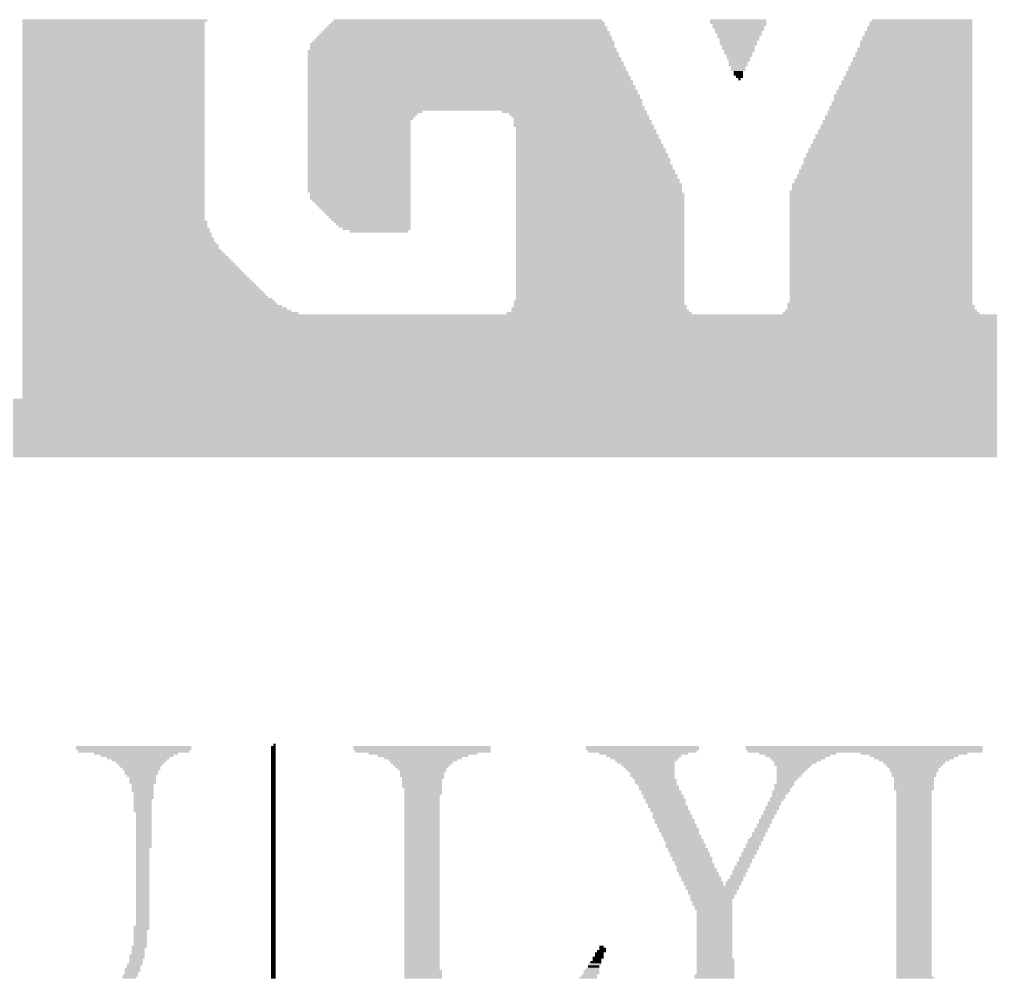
# Model space of a CAD drawing. Extents: x 0 to 49.2, y 3.8 to 49.5.
# Drawn here: x 20.64 to 32.35, y 26.66 to 38.2 of the extents above; entities that cross this region are included whole.
import ezdxf

# ---------------------------------------------------------------- set-up
doc = ezdxf.new("R2010")
doc.units = 0
doc.layers.add('200', color=7, linetype='CONTINUOUS')
doc.layers.add('201', color=7, linetype='CONTINUOUS')

# ---------------------------------------------------------------- blocks, each defined once
blk = doc.blocks.new('RECT')
blk.add_solid([(-0.5, -0.5), (0.5, -0.5), (-0.5, 0.5), (0.5, 0.5)])

msp = doc.modelspace()

# ---------------------------------------------------------------- block references
at = {"layer": '200'}
for p, xscale, yscale in [((22.0175, 29.426), 1.3894, 0.0267), ((22.0175, 29.3992), 1.3894, 0.0269), ((23.7015, 29.426), 0.0533, 0.0267), ((23.7015, 29.3992), 0.0533, 0.0269), ((23.7155, 29.4526), 0.0254, 0.0267), ((25.4935, 29.426), 1.6561, 0.0267), ((25.4935, 29.3992), 1.6561, 0.0269), ((28.1541, 29.426), 1.364, 0.0267), ((28.1541, 29.3992), 1.364, 0.0269), ((30.8275, 29.426), 2.86, 0.0267), ((30.8275, 29.3992), 2.86, 0.0269), ((22.0175, 29.3724), 1.3386, 0.0267), ((22.0442, 29.3457), 1.016, 0.0267), ((22.0581, 29.319), 0.8814, 0.0267), ((22.0708, 29.2922), 0.7493, 0.0269), ((23.7015, 29.3724), 0.0533, 0.0267), ((23.7015, 29.3457), 0.0533, 0.0267), ((23.7015, 29.319), 0.0533, 0.0267), ((23.7015, 29.2922), 0.0533, 0.0269), ((25.5062, 29.3724), 1.6307, 0.0267), ((25.5062, 29.3457), 1.3106, 0.0267), ((25.5062, 29.319), 1.0973, 0.0267), ((25.5062, 29.2922), 0.9347, 0.0269), ((28.1529, 29.3724), 1.3106, 0.0267), ((28.1668, 29.3457), 1.0693, 0.0267), ((28.1668, 29.319), 0.9068, 0.0267), ((28.1808, 29.2922), 0.828, 0.0269), ((30.8402, 29.3724), 2.8346, 0.0267), ((30.0248, 29.3457), 0.9347, 0.0267), ((30.0248, 29.319), 0.7772, 0.0267), ((30.0248, 29.2922), 0.6706, 0.0269), ((31.4282, 29.3457), 1.2827, 0.0267), ((31.4282, 29.319), 1.0693, 0.0267), ((31.4282, 29.2922), 0.9627, 0.0269), ((22.0835, 29.2654), 0.668, 0.0267), ((22.0975, 29.2388), 0.5893, 0.0267), ((22.0975, 29.2121), 0.5334, 0.0267), ((22.0975, 29.1853), 0.4826, 0.0269), ((22.1115, 29.1585), 0.4547, 0.0267), ((23.7015, 29.2654), 0.0533, 0.0267), ((23.7015, 29.2388), 0.0533, 0.0267), ((23.7015, 29.2121), 0.0533, 0.0267), ((23.7015, 29.1853), 0.0533, 0.0269), ((23.7015, 29.1585), 0.0533, 0.0267), ((25.5062, 29.2654), 0.828, 0.0267), ((25.4922, 29.2388), 0.7493, 0.0267), ((25.4935, 29.2121), 0.696, 0.0267), ((25.4935, 29.1853), 0.6401, 0.0269), ((25.4935, 29.1585), 0.5893, 0.0267), ((28.1935, 29.2654), 0.7468, 0.0267), ((28.1935, 29.2388), 0.696, 0.0267), ((28.2202, 29.2121), 0.6426, 0.0267), ((28.2341, 29.1853), 0.6147, 0.0269), ((28.2468, 29.1585), 0.5893, 0.0267), ((30.0121, 29.2654), 0.5893, 0.0267), ((29.9994, 29.2388), 0.508, 0.0267), ((29.9715, 29.2121), 0.4521, 0.0267), ((29.9715, 29.1853), 0.4013, 0.0269), ((29.9575, 29.1585), 0.3734, 0.0267), ((31.4282, 29.2654), 0.856, 0.0267), ((31.4282, 29.2388), 0.7493, 0.0267), ((31.4295, 29.2121), 0.696, 0.0267), ((31.4282, 29.1853), 0.6426, 0.0269), ((31.4282, 29.1585), 0.5867, 0.0267), ((22.1102, 29.1318), 0.4013, 0.0267), ((22.1102, 29.1052), 0.4013, 0.0267), ((22.1115, 29.0784), 0.348, 0.0269), ((22.1242, 29.0516), 0.3226, 0.0267), ((23.7015, 29.1318), 0.0533, 0.0267), ((23.7015, 29.1052), 0.0533, 0.0267), ((23.7015, 29.0784), 0.0533, 0.0269), ((23.7015, 29.0516), 0.0533, 0.0267), ((25.5074, 29.1318), 0.5613, 0.0267), ((25.4935, 29.1052), 0.5334, 0.0267), ((25.4935, 29.0784), 0.5334, 0.0269), ((25.5062, 29.0516), 0.508, 0.0267), ((28.2608, 29.1318), 0.5613, 0.0267), ((28.2735, 29.1052), 0.5359, 0.0267), ((28.2735, 29.0784), 0.5359, 0.0269), ((28.2875, 29.0516), 0.508, 0.0267), ((29.9448, 29.1318), 0.348, 0.0267), ((29.9042, 29.0516), 0.2667, 0.0267), ((29.9309, 29.1052), 0.32, 0.0267), ((29.9182, 29.0784), 0.2946, 0.0269), ((31.4282, 29.1318), 0.5867, 0.0267), ((31.4282, 29.1052), 0.5359, 0.0267), ((31.4282, 29.0784), 0.5359, 0.0269), ((31.4282, 29.0516), 0.4801, 0.0267), ((22.1242, 29.0249), 0.3226, 0.0267), ((22.1242, 28.9981), 0.3226, 0.0269), ((22.1242, 28.9713), 0.2667, 0.0267), ((22.1242, 28.9446), 0.2667, 0.0267), ((23.7015, 29.0249), 0.0533, 0.0267), ((23.7015, 28.9981), 0.0533, 0.0269), ((23.7015, 28.9713), 0.0533, 0.0267), ((23.7015, 28.9446), 0.0533, 0.0267), ((25.4935, 29.0249), 0.4826, 0.0267), ((25.4935, 28.9981), 0.4826, 0.0269), ((25.4935, 28.9713), 0.4826, 0.0267), ((25.4935, 28.9446), 0.4826, 0.0267), ((28.3129, 29.0249), 0.508, 0.0267), ((28.3129, 28.9981), 0.508, 0.0269), ((28.3268, 28.9713), 0.4801, 0.0267), ((28.3535, 28.9446), 0.4826, 0.0267), ((29.8648, 28.9713), 0.2388, 0.0267), ((29.8521, 28.9446), 0.2134, 0.0267), ((29.8915, 29.0249), 0.2413, 0.0267), ((29.8775, 28.9981), 0.2134, 0.0269), ((31.4282, 29.0249), 0.4801, 0.0267), ((31.4282, 28.9981), 0.4801, 0.0269), ((31.4282, 28.9713), 0.4801, 0.0267), ((31.4282, 28.9446), 0.4801, 0.0267), ((22.1242, 28.918), 0.2667, 0.0267), ((22.1242, 28.8912), 0.2667, 0.0269), ((22.1369, 28.8644), 0.2413, 0.0267), ((22.1369, 28.8377), 0.2413, 0.0267), ((22.1369, 28.811), 0.2413, 0.0267), ((23.7015, 28.918), 0.0533, 0.0267), ((23.7015, 28.8912), 0.0533, 0.0269), ((23.7015, 28.8644), 0.0533, 0.0267), ((23.7015, 28.8377), 0.0533, 0.0267), ((23.7015, 28.811), 0.0533, 0.0267), ((25.5074, 28.918), 0.4547, 0.0267), ((25.5074, 28.8912), 0.4547, 0.0269), ((25.5074, 28.8644), 0.4547, 0.0267), ((25.4935, 28.8377), 0.4267, 0.0267), ((25.4935, 28.811), 0.4267, 0.0267), ((28.3535, 28.918), 0.4826, 0.0267), ((28.3802, 28.8912), 0.4801, 0.0269), ((28.3802, 28.8644), 0.4801, 0.0267), ((28.4069, 28.8377), 0.4826, 0.0267), ((28.4069, 28.811), 0.4826, 0.0267), ((29.7835, 28.811), 0.188, 0.0267), ((29.8242, 28.8912), 0.2134, 0.0269), ((29.8115, 28.8644), 0.188, 0.0267), ((29.7975, 28.8377), 0.16, 0.0267), ((29.8381, 28.918), 0.1854, 0.0267), ((31.4282, 28.918), 0.4801, 0.0267), ((31.4282, 28.8912), 0.4293, 0.0269), ((31.4282, 28.8644), 0.4293, 0.0267), ((31.4282, 28.8377), 0.4293, 0.0267), ((31.4282, 28.811), 0.4293, 0.0267), ((22.1242, 28.7842), 0.2159, 0.0269), ((22.1242, 28.7574), 0.2159, 0.0267), ((22.1242, 28.7308), 0.2159, 0.0267), ((22.1242, 28.7041), 0.2159, 0.0267), ((23.7015, 28.7842), 0.0533, 0.0269), ((23.7015, 28.7574), 0.0533, 0.0267), ((23.7015, 28.7308), 0.0533, 0.0267), ((23.7015, 28.7041), 0.0533, 0.0267), ((25.4935, 28.7842), 0.4267, 0.0269), ((25.4935, 28.7574), 0.4267, 0.0267), ((25.4935, 28.7308), 0.4267, 0.0267), ((25.4935, 28.7041), 0.4267, 0.0267), ((28.4335, 28.7842), 0.4801, 0.0269), ((28.4335, 28.7574), 0.4801, 0.0267), ((28.4475, 28.7308), 0.4521, 0.0267), ((28.4615, 28.7041), 0.4801, 0.0267), ((29.7175, 28.7041), 0.1626, 0.0267), ((29.7442, 28.7574), 0.16, 0.0267), ((29.7442, 28.7308), 0.16, 0.0267), ((29.7708, 28.7842), 0.1626, 0.0269), ((31.4282, 28.7842), 0.4293, 0.0269), ((31.4282, 28.7574), 0.4293, 0.0267), ((31.4282, 28.7308), 0.4293, 0.0267), ((31.4282, 28.7041), 0.4293, 0.0267), ((22.1242, 28.6773), 0.2159, 0.0269), ((22.1242, 28.6505), 0.2159, 0.0267), ((22.1381, 28.6238), 0.188, 0.0267), ((22.1381, 28.5972), 0.188, 0.0267), ((22.1381, 28.5704), 0.188, 0.0269), ((23.7015, 28.6773), 0.0533, 0.0269), ((23.7015, 28.6505), 0.0533, 0.0267), ((23.7015, 28.6238), 0.0533, 0.0267), ((23.7015, 28.5972), 0.0533, 0.0267), ((23.7015, 28.5704), 0.0533, 0.0269), ((25.4935, 28.6773), 0.4267, 0.0269), ((25.4935, 28.6505), 0.4267, 0.0267), ((25.4935, 28.6238), 0.4267, 0.0267), ((25.4935, 28.5972), 0.4267, 0.0267), ((25.4935, 28.5704), 0.4267, 0.0269), ((28.4742, 28.6773), 0.4547, 0.0269), ((28.4881, 28.6505), 0.4826, 0.0267), ((28.5021, 28.6238), 0.4547, 0.0267), ((28.5148, 28.5972), 0.4801, 0.0267), ((28.5148, 28.5704), 0.4801, 0.0269), ((29.6642, 28.5972), 0.1626, 0.0267), ((29.6642, 28.5704), 0.1626, 0.0269), ((29.6908, 28.6505), 0.16, 0.0267), ((29.6908, 28.6238), 0.16, 0.0267), ((29.7175, 28.6773), 0.1626, 0.0269), ((31.4282, 28.6773), 0.4293, 0.0269), ((31.4282, 28.6505), 0.4293, 0.0267), ((31.4282, 28.6238), 0.4293, 0.0267), ((31.4282, 28.5972), 0.4293, 0.0267), ((31.4282, 28.5704), 0.4293, 0.0269), ((22.1381, 28.5436), 0.188, 0.0267), ((22.1381, 28.5169), 0.188, 0.0267), ((22.1381, 28.4901), 0.188, 0.0269), ((22.1381, 28.4633), 0.188, 0.0267), ((23.7015, 28.5436), 0.0533, 0.0267), ((23.7015, 28.5169), 0.0533, 0.0267), ((23.7015, 28.4901), 0.0533, 0.0269), ((23.7015, 28.4633), 0.0533, 0.0267), ((25.4935, 28.5436), 0.4267, 0.0267), ((25.4935, 28.5169), 0.4267, 0.0267), ((25.4935, 28.4901), 0.4267, 0.0269), ((25.4935, 28.4633), 0.4267, 0.0267), ((28.5415, 28.5436), 0.4826, 0.0267), ((28.5415, 28.5169), 0.4826, 0.0267), ((28.5681, 28.4901), 0.4801, 0.0269), ((28.5681, 28.4633), 0.4801, 0.0267), ((29.6095, 28.4901), 0.16, 0.0269), ((29.6095, 28.4633), 0.16, 0.0267), ((29.6375, 28.5436), 0.16, 0.0267), ((29.6375, 28.5169), 0.16, 0.0267), ((31.4282, 28.5436), 0.4293, 0.0267), ((31.4282, 28.5169), 0.4293, 0.0267), ((31.4282, 28.4901), 0.4293, 0.0269), ((31.4282, 28.4633), 0.4293, 0.0267), ((22.1381, 28.4366), 0.188, 0.0267), ((22.1381, 28.41), 0.188, 0.0267), ((22.1381, 28.3832), 0.188, 0.0269), ((22.1381, 28.3564), 0.188, 0.0267), ((23.7015, 28.4366), 0.0533, 0.0267), ((23.7015, 28.41), 0.0533, 0.0267), ((23.7015, 28.3832), 0.0533, 0.0269), ((23.7015, 28.3564), 0.0533, 0.0267), ((25.4935, 28.4366), 0.4267, 0.0267), ((25.4935, 28.41), 0.4267, 0.0267), ((25.4935, 28.3832), 0.4267, 0.0269), ((25.4935, 28.3564), 0.4267, 0.0267), ((28.5948, 28.4366), 0.4826, 0.0267), ((28.5948, 28.41), 0.4826, 0.0267), ((28.6088, 28.3832), 0.4547, 0.0269), ((28.6215, 28.3564), 0.4801, 0.0267), ((29.5562, 28.3832), 0.16, 0.0269), ((29.5562, 28.3564), 0.16, 0.0267), ((29.5841, 28.4366), 0.16, 0.0267), ((29.5841, 28.41), 0.16, 0.0267), ((31.4282, 28.4366), 0.4293, 0.0267), ((31.4282, 28.41), 0.4293, 0.0267), ((31.4282, 28.3832), 0.4293, 0.0269), ((31.4282, 28.3564), 0.4293, 0.0267), ((22.1381, 28.3297), 0.188, 0.0267), ((22.1381, 28.303), 0.188, 0.0267), ((22.1381, 28.2762), 0.188, 0.0269), ((22.1381, 28.2494), 0.188, 0.0267), ((22.1381, 28.2228), 0.188, 0.0267), ((23.7015, 28.3297), 0.0533, 0.0267), ((23.7015, 28.303), 0.0533, 0.0267), ((23.7015, 28.2762), 0.0533, 0.0269), ((23.7015, 28.2494), 0.0533, 0.0267), ((23.7015, 28.2228), 0.0533, 0.0267), ((25.4935, 28.3297), 0.4267, 0.0267), ((25.4935, 28.303), 0.4267, 0.0267), ((25.4935, 28.2762), 0.4267, 0.0269), ((25.4935, 28.2494), 0.4267, 0.0267), ((25.4935, 28.2228), 0.4267, 0.0267), ((28.6342, 28.3297), 0.4547, 0.0267), ((28.6482, 28.303), 0.4826, 0.0267), ((28.6621, 28.2762), 0.4547, 0.0269), ((28.6748, 28.2494), 0.4801, 0.0267), ((28.6748, 28.2228), 0.4801, 0.0267), ((29.4902, 28.2494), 0.1854, 0.0267), ((29.4775, 28.2228), 0.16, 0.0267), ((29.5168, 28.303), 0.188, 0.0267), ((29.5029, 28.2762), 0.16, 0.0269), ((29.5308, 28.3297), 0.16, 0.0267), ((31.4282, 28.3297), 0.4293, 0.0267), ((31.4282, 28.303), 0.4293, 0.0267), ((31.4282, 28.2762), 0.4293, 0.0269), ((31.4282, 28.2494), 0.4293, 0.0267), ((31.4282, 28.2228), 0.4293, 0.0267), ((22.1242, 28.1961), 0.16, 0.0267), ((22.1242, 28.1693), 0.16, 0.0269), ((22.1242, 28.1425), 0.16, 0.0267), ((22.1242, 28.1158), 0.16, 0.0267), ((23.7015, 28.1961), 0.0533, 0.0267), ((23.7015, 28.1693), 0.0533, 0.0269), ((23.7015, 28.1425), 0.0533, 0.0267), ((23.7015, 28.1158), 0.0533, 0.0267), ((25.4935, 28.1961), 0.4267, 0.0267), ((25.4935, 28.1693), 0.4267, 0.0269), ((25.4935, 28.1425), 0.4267, 0.0267), ((25.4935, 28.1158), 0.4267, 0.0267), ((28.7015, 28.1961), 0.4826, 0.0267), ((28.7015, 28.1693), 0.4826, 0.0269), ((28.7282, 28.1425), 0.4801, 0.0267), ((28.7282, 28.1158), 0.4801, 0.0267), ((29.4368, 28.1425), 0.1854, 0.0267), ((29.4241, 28.1158), 0.16, 0.0267), ((29.4635, 28.1961), 0.188, 0.0267), ((29.4495, 28.1693), 0.16, 0.0269), ((31.4282, 28.1961), 0.4293, 0.0267), ((31.4282, 28.1693), 0.4293, 0.0269), ((31.4282, 28.1425), 0.4293, 0.0267), ((31.4282, 28.1158), 0.4293, 0.0267), ((22.1242, 28.0892), 0.16, 0.0267), ((22.1242, 28.0624), 0.16, 0.0269), ((22.1242, 28.0356), 0.16, 0.0267), ((22.1242, 28.0089), 0.16, 0.0267), ((22.1242, 27.9821), 0.16, 0.0269), ((23.7015, 28.0892), 0.0533, 0.0267), ((23.7015, 28.0624), 0.0533, 0.0269), ((23.7015, 28.0356), 0.0533, 0.0267), ((23.7015, 28.0089), 0.0533, 0.0267), ((23.7015, 27.9821), 0.0533, 0.0269), ((25.4935, 28.0892), 0.4267, 0.0267), ((25.4935, 28.0624), 0.4267, 0.0269), ((25.4935, 28.0356), 0.4267, 0.0267), ((25.4935, 28.0089), 0.4267, 0.0267), ((25.4935, 27.9821), 0.4267, 0.0269), ((28.7548, 28.0892), 0.4826, 0.0267), ((28.7548, 28.0624), 0.4826, 0.0269), ((28.7688, 28.0356), 0.4547, 0.0267), ((28.7815, 28.0089), 0.4801, 0.0267), ((28.7942, 27.9821), 0.4547, 0.0269), ((29.3568, 27.9821), 0.188, 0.0269), ((29.3835, 28.0356), 0.1854, 0.0267), ((29.3708, 28.0089), 0.16, 0.0267), ((29.4102, 28.0892), 0.188, 0.0267), ((29.3962, 28.0624), 0.16, 0.0269), ((31.4282, 28.0892), 0.4293, 0.0267), ((31.4282, 28.0624), 0.4293, 0.0269), ((31.4282, 28.0356), 0.4293, 0.0267), ((31.4282, 28.0089), 0.4293, 0.0267), ((31.4282, 27.9821), 0.4293, 0.0269), ((22.1242, 27.9553), 0.16, 0.0267), ((22.1242, 27.9286), 0.16, 0.0267), ((22.1242, 27.902), 0.16, 0.0267), ((22.1242, 27.8752), 0.16, 0.0269), ((23.7015, 27.9553), 0.0533, 0.0267), ((23.7015, 27.9286), 0.0533, 0.0267), ((23.7015, 27.902), 0.0533, 0.0267), ((23.7015, 27.8752), 0.0533, 0.0269), ((25.4935, 27.9553), 0.4267, 0.0267), ((25.4935, 27.9286), 0.4267, 0.0267), ((25.4935, 27.902), 0.4267, 0.0267), ((25.4935, 27.8752), 0.4267, 0.0269), ((28.8082, 27.9553), 0.4826, 0.0267), ((28.8082, 27.9286), 0.4826, 0.0267), ((28.8348, 27.902), 0.4801, 0.0267), ((28.8348, 27.8752), 0.4801, 0.0269), ((29.3035, 27.8752), 0.188, 0.0269), ((29.3301, 27.9286), 0.1854, 0.0267), ((29.3174, 27.902), 0.16, 0.0267), ((29.3428, 27.9553), 0.16, 0.0267), ((31.4282, 27.9553), 0.4293, 0.0267), ((31.4282, 27.9286), 0.4293, 0.0267), ((31.4282, 27.902), 0.4293, 0.0267), ((31.4282, 27.8752), 0.4293, 0.0269), ((22.1242, 27.8484), 0.16, 0.0267), ((22.1242, 27.8217), 0.16, 0.0267), ((22.1242, 27.795), 0.16, 0.0267), ((22.1242, 27.7682), 0.16, 0.0269), ((23.7015, 27.8484), 0.0533, 0.0267), ((23.7015, 27.8217), 0.0533, 0.0267), ((23.7015, 27.795), 0.0533, 0.0267), ((23.7015, 27.7682), 0.0533, 0.0269), ((25.4935, 27.8484), 0.4267, 0.0267), ((25.4935, 27.8217), 0.4267, 0.0267), ((25.4935, 27.795), 0.4267, 0.0267), ((25.4935, 27.7682), 0.4267, 0.0269), ((28.8615, 27.8484), 0.4826, 0.0267), ((28.8615, 27.8217), 0.4826, 0.0267), ((28.8882, 27.795), 0.4801, 0.0267), ((28.8882, 27.7682), 0.4801, 0.0269), ((29.2501, 27.795), 0.188, 0.0267), ((29.2501, 27.7682), 0.188, 0.0269), ((29.2755, 27.8217), 0.188, 0.0267), ((29.2895, 27.8484), 0.16, 0.0267), ((31.4282, 27.8484), 0.4293, 0.0267), ((31.4282, 27.8217), 0.4293, 0.0267), ((31.4282, 27.795), 0.4293, 0.0267), ((31.4282, 27.7682), 0.4293, 0.0269), ((22.1242, 27.7414), 0.16, 0.0267), ((22.1242, 27.7148), 0.16, 0.0267), ((22.1242, 27.6881), 0.16, 0.0267), ((22.1242, 27.6613), 0.16, 0.0269), ((22.1242, 27.6345), 0.16, 0.0267), ((23.7015, 27.7414), 0.0533, 0.0267), ((23.7015, 27.7148), 0.0533, 0.0267), ((23.7015, 27.6881), 0.0533, 0.0267), ((23.7015, 27.6613), 0.0533, 0.0269), ((23.7015, 27.6345), 0.0533, 0.0267), ((25.4935, 27.7414), 0.4267, 0.0267), ((25.4935, 27.7148), 0.4267, 0.0267), ((25.4935, 27.6881), 0.4267, 0.0267), ((25.4935, 27.6613), 0.4267, 0.0269), ((25.4935, 27.6345), 0.4267, 0.0267), ((28.9949, 27.7414), 0.6426, 0.0267), ((28.9949, 27.7148), 0.6426, 0.0267), ((28.9961, 27.6881), 0.5893, 0.0267), ((28.9961, 27.6613), 0.5893, 0.0269), ((28.9961, 27.6345), 0.5334, 0.0267), ((31.4282, 27.7414), 0.4293, 0.0267), ((31.4282, 27.7148), 0.4293, 0.0267), ((31.4282, 27.6881), 0.4293, 0.0267), ((31.4282, 27.6613), 0.4293, 0.0269), ((31.4282, 27.6345), 0.4293, 0.0267), ((22.1242, 27.6078), 0.16, 0.0267), ((22.1242, 27.5812), 0.16, 0.0267), ((22.1242, 27.5544), 0.16, 0.0269), ((22.1242, 27.5276), 0.16, 0.0267), ((23.7015, 27.6078), 0.0533, 0.0267), ((23.7015, 27.5812), 0.0533, 0.0267), ((23.7015, 27.5544), 0.0533, 0.0269), ((23.7015, 27.5276), 0.0533, 0.0267), ((25.4935, 27.6078), 0.4267, 0.0267), ((25.4935, 27.5812), 0.4267, 0.0267), ((25.4935, 27.5544), 0.4267, 0.0269), ((25.4935, 27.5276), 0.4267, 0.0267), ((28.9961, 27.6078), 0.5334, 0.0267), ((28.9834, 27.5812), 0.508, 0.0267), ((28.9961, 27.5544), 0.4826, 0.0269), ((28.9961, 27.5276), 0.4826, 0.0267), ((31.4282, 27.6078), 0.4293, 0.0267), ((31.4282, 27.5812), 0.4293, 0.0267), ((31.4282, 27.5544), 0.4293, 0.0269), ((31.4282, 27.5276), 0.4293, 0.0267), ((22.1242, 27.5009), 0.16, 0.0267), ((22.1242, 27.4741), 0.16, 0.0269), ((22.1242, 27.4473), 0.16, 0.0267), ((22.1242, 27.4206), 0.16, 0.0267), ((23.7015, 27.5009), 0.0533, 0.0267), ((23.7015, 27.4741), 0.0533, 0.0269), ((23.7015, 27.4473), 0.0533, 0.0267), ((23.7015, 27.4206), 0.0533, 0.0267), ((25.4935, 27.5009), 0.4267, 0.0267), ((25.4935, 27.4741), 0.4267, 0.0269), ((25.4935, 27.4473), 0.4267, 0.0267), ((25.4935, 27.4206), 0.4267, 0.0267), ((29.0101, 27.5009), 0.4547, 0.0267), ((29.0101, 27.4741), 0.4547, 0.0269), ((29.0228, 27.4473), 0.4293, 0.0267), ((29.0228, 27.4206), 0.4293, 0.0267), ((31.4282, 27.5009), 0.4293, 0.0267), ((31.4282, 27.4741), 0.4293, 0.0269), ((31.4282, 27.4473), 0.4293, 0.0267), ((31.4282, 27.4206), 0.4293, 0.0267), ((22.1242, 27.394), 0.16, 0.0267), ((22.1242, 27.3672), 0.16, 0.0269), ((22.1242, 27.3404), 0.16, 0.0267), ((22.1242, 27.3137), 0.16, 0.0267), ((22.1242, 27.287), 0.16, 0.0267), ((23.7015, 27.394), 0.0533, 0.0267), ((23.7015, 27.3672), 0.0533, 0.0269), ((23.7015, 27.3404), 0.0533, 0.0267), ((23.7015, 27.3137), 0.0533, 0.0267), ((23.7015, 27.287), 0.0533, 0.0267), ((25.4935, 27.394), 0.4267, 0.0267), ((25.4935, 27.3672), 0.4267, 0.0269), ((25.4935, 27.3404), 0.4267, 0.0267), ((25.4935, 27.3137), 0.4267, 0.0267), ((25.4935, 27.287), 0.4267, 0.0267), ((29.0228, 27.394), 0.4293, 0.0267), ((29.0228, 27.3672), 0.4293, 0.0269), ((29.0228, 27.3404), 0.4293, 0.0267), ((29.0228, 27.3137), 0.4293, 0.0267), ((29.0228, 27.287), 0.4293, 0.0267), ((31.4282, 27.394), 0.4293, 0.0267), ((31.4282, 27.3672), 0.4293, 0.0269), ((31.4282, 27.3404), 0.4293, 0.0267), ((31.4282, 27.3137), 0.4293, 0.0267), ((31.4282, 27.287), 0.4293, 0.0267), ((22.1102, 27.2602), 0.188, 0.0269), ((22.1102, 27.2334), 0.188, 0.0267), ((22.0975, 27.2068), 0.1626, 0.0267), ((22.0975, 27.1801), 0.1626, 0.0267), ((23.7015, 27.2602), 0.0533, 0.0269), ((23.7015, 27.2334), 0.0533, 0.0267), ((23.7015, 27.2068), 0.0533, 0.0267), ((23.7015, 27.1801), 0.0533, 0.0267), ((25.4935, 27.2602), 0.4267, 0.0269), ((25.4935, 27.2334), 0.4267, 0.0267), ((25.4935, 27.2068), 0.4267, 0.0267), ((25.4935, 27.1801), 0.4267, 0.0267), ((29.0228, 27.2602), 0.4293, 0.0269), ((29.0228, 27.2334), 0.4293, 0.0267), ((29.0228, 27.2068), 0.4293, 0.0267), ((29.0228, 27.1801), 0.4293, 0.0267), ((31.4282, 27.2602), 0.4293, 0.0269), ((31.4282, 27.2334), 0.4293, 0.0267), ((31.4282, 27.2068), 0.4293, 0.0267), ((31.4282, 27.1801), 0.4293, 0.0267), ((22.0975, 27.1533), 0.1626, 0.0269), ((22.0975, 27.1265), 0.1626, 0.0267), ((22.0975, 27.0998), 0.1626, 0.0267), ((22.0975, 27.0732), 0.1626, 0.0267), ((22.0975, 27.0464), 0.1626, 0.0269), ((23.7015, 27.1533), 0.0533, 0.0269), ((23.7015, 27.1265), 0.0533, 0.0267), ((23.7015, 27.0998), 0.0533, 0.0267), ((23.7015, 27.0732), 0.0533, 0.0267), ((23.7015, 27.0464), 0.0533, 0.0269), ((25.4935, 27.1533), 0.4267, 0.0269), ((25.4935, 27.1265), 0.4267, 0.0267), ((25.4935, 27.0998), 0.4267, 0.0267), ((25.4935, 27.0732), 0.4267, 0.0267), ((25.4935, 27.0464), 0.4267, 0.0269), ((29.0228, 27.1533), 0.4293, 0.0269), ((29.0228, 27.1265), 0.4293, 0.0267), ((29.0228, 27.0998), 0.4293, 0.0267), ((29.0228, 27.0732), 0.4293, 0.0267), ((29.0228, 27.0464), 0.4293, 0.0269), ((31.4282, 27.1533), 0.4293, 0.0269), ((31.4282, 27.1265), 0.4293, 0.0267), ((31.4282, 27.0998), 0.4293, 0.0267), ((31.4282, 27.0732), 0.4293, 0.0267), ((31.4282, 27.0464), 0.4293, 0.0269), ((22.0848, 27.0196), 0.188, 0.0267), ((22.0708, 26.9929), 0.16, 0.0267), ((22.0708, 26.9661), 0.16, 0.0269), ((22.0708, 26.9393), 0.16, 0.0267), ((23.7015, 27.0196), 0.0533, 0.0267), ((23.7015, 26.9929), 0.0533, 0.0267), ((23.7015, 26.9661), 0.0533, 0.0269), ((23.7015, 26.9393), 0.0533, 0.0267), ((25.4935, 27.0196), 0.4267, 0.0267), ((25.4935, 26.9929), 0.4267, 0.0267), ((25.4935, 26.9661), 0.4267, 0.0269), ((25.4935, 26.9393), 0.4267, 0.0267), ((27.6322, 26.9393), 0.1067, 0.0267), ((27.6588, 26.9661), 0.1092, 0.0269), ((27.6588, 27.0196), 0.0533, 0.0267), ((27.6728, 26.9929), 0.0813, 0.0267), ((29.0228, 27.0196), 0.4293, 0.0267), ((29.0228, 26.9929), 0.4293, 0.0267), ((29.0228, 26.9661), 0.4293, 0.0269), ((29.0228, 26.9393), 0.4293, 0.0267), ((31.4282, 27.0196), 0.4293, 0.0267), ((31.4282, 26.9929), 0.4293, 0.0267), ((31.4282, 26.9661), 0.4293, 0.0269), ((31.4282, 26.9393), 0.4293, 0.0267), ((22.0569, 26.9126), 0.188, 0.0267), ((22.0569, 26.886), 0.188, 0.0267), ((22.0442, 26.8592), 0.1626, 0.0269), ((22.0442, 26.8324), 0.1626, 0.0267), ((23.7015, 26.9126), 0.0533, 0.0267), ((23.7015, 26.886), 0.0533, 0.0267), ((23.7015, 26.8592), 0.0533, 0.0269), ((23.7015, 26.8324), 0.0533, 0.0267), ((25.4935, 26.9126), 0.4267, 0.0267), ((25.4935, 26.886), 0.4267, 0.0267), ((25.4935, 26.8592), 0.4267, 0.0269), ((25.4935, 26.8324), 0.4267, 0.0267), ((27.5915, 26.8324), 0.1321, 0.0267), ((27.6182, 26.886), 0.1346, 0.0267), ((27.6042, 26.8592), 0.1067, 0.0269), ((27.6322, 26.9126), 0.1067, 0.0267), ((29.0355, 26.8592), 0.4547, 0.0269), ((29.0355, 26.8324), 0.4547, 0.0267), ((29.0228, 26.9126), 0.4293, 0.0267), ((29.0228, 26.886), 0.4293, 0.0267), ((31.4282, 26.9126), 0.4293, 0.0267), ((31.4282, 26.886), 0.4293, 0.0267), ((31.4282, 26.8592), 0.4293, 0.0269), ((31.4282, 26.8324), 0.4293, 0.0267), ((22.0035, 26.7522), 0.188, 0.0269), ((22.0035, 26.7254), 0.188, 0.0267), ((21.9895, 26.6988), 0.16, 0.0267), ((22.0314, 26.8057), 0.188, 0.0267), ((22.0175, 26.779), 0.16, 0.0267), ((23.7015, 26.8057), 0.0533, 0.0267), ((23.7015, 26.779), 0.0533, 0.0267), ((23.7015, 26.7522), 0.0533, 0.0269), ((23.7015, 26.7254), 0.0533, 0.0267), ((23.7015, 26.6988), 0.0533, 0.0267), ((25.5074, 26.7254), 0.4547, 0.0267), ((25.5074, 26.6988), 0.4547, 0.0267), ((25.4935, 26.8057), 0.4267, 0.0267), ((25.4935, 26.779), 0.4267, 0.0267), ((25.4935, 26.7522), 0.4267, 0.0269), ((27.5382, 26.7254), 0.188, 0.0267), ((27.5382, 26.6988), 0.188, 0.0267), ((27.5521, 26.7522), 0.16, 0.0269), ((27.5775, 26.8057), 0.16, 0.0267), ((27.5648, 26.779), 0.1346, 0.0267), ((29.0355, 26.8057), 0.4547, 0.0267), ((29.0355, 26.779), 0.4547, 0.0267), ((29.0355, 26.7522), 0.4547, 0.0269), ((29.0355, 26.7254), 0.4547, 0.0267), ((29.0355, 26.6988), 0.4547, 0.0267), ((31.4282, 26.8057), 0.4293, 0.0267), ((31.4282, 26.779), 0.4293, 0.0267), ((31.4282, 26.7522), 0.4293, 0.0269), ((31.4282, 26.7254), 0.4293, 0.0267), ((31.4282, 26.6988), 0.4293, 0.0267), ((21.9768, 26.6721), 0.1854, 0.0267), ((21.9641, 26.6453), 0.16, 0.0269), ((23.7015, 26.6721), 0.0533, 0.0267), ((23.7015, 26.6453), 0.0533, 0.0269), ((25.5074, 26.6721), 0.4547, 0.0267), ((25.5074, 26.6453), 0.4547, 0.0269), ((27.4975, 26.6453), 0.2134, 0.0269), ((27.5115, 26.6721), 0.1854, 0.0267), ((29.0228, 26.6721), 0.4801, 0.0267), ((29.0228, 26.6453), 0.4801, 0.0269), ((31.4409, 26.6453), 0.4547, 0.0269), ((31.4282, 26.6721), 0.4293, 0.0267)]:
    msp.add_blockref('RECT', p, dxfattribs=dict(at, xscale=xscale, yscale=yscale))
at = {"layer": '201'}
for p, xscale, yscale in [((21.7881, 38.1814), 2.2301, 0.0282), ((26.049, 38.1814), 3.2436, 0.0282), ((29.3078, 38.1814), 0.6782, 0.0282), ((31.5239, 38.1814), 1.2141, 0.0282), ((21.7729, 38.1532), 2.1996, 0.0282), ((21.7729, 38.125), 2.1996, 0.0282), ((21.7729, 38.0968), 2.1996, 0.0282), ((21.7729, 38.0686), 2.1996, 0.0282), ((26.021, 38.0686), 3.4163, 0.0282), ((26.035, 38.0968), 3.3884, 0.0282), ((26.0337, 38.125), 3.3299, 0.0282), ((26.0477, 38.1532), 3.302, 0.0282), ((29.3078, 38.1532), 0.6782, 0.0282), ((29.323, 38.125), 0.6477, 0.0282), ((29.3091, 38.0968), 0.6198, 0.0282), ((29.323, 38.0686), 0.5918, 0.0282), ((31.496, 38.0968), 1.27, 0.0282), ((31.496, 38.0686), 1.27, 0.0282), ((31.51, 38.1532), 1.2421, 0.0282), ((31.51, 38.125), 1.2421, 0.0282), ((21.7729, 38.0403), 2.1996, 0.0285), ((21.7729, 38.012), 2.1996, 0.0282), ((21.7729, 37.9838), 2.1996, 0.0282), ((21.7729, 37.9556), 2.1996, 0.0282), ((25.9931, 37.9556), 3.5839, 0.0282), ((26.0071, 37.9838), 3.556, 0.0282), ((26.0071, 38.012), 3.5001, 0.0282), ((26.021, 38.0403), 3.4722, 0.0285), ((29.3091, 38.0403), 0.5639, 0.0285), ((29.323, 38.012), 0.5359, 0.0282), ((29.3091, 37.9838), 0.508, 0.0282), ((29.323, 37.9556), 0.4801, 0.0282), ((31.4681, 37.9838), 1.3259, 0.0282), ((31.4681, 37.9556), 1.3259, 0.0282), ((31.482, 38.0403), 1.2979, 0.0285), ((31.482, 38.012), 1.2979, 0.0282), ((21.7729, 37.9274), 2.1996, 0.0282), ((21.7729, 37.8992), 2.1996, 0.0282), ((21.7729, 37.871), 2.1996, 0.0282), ((21.7729, 37.8428), 2.1996, 0.0282), ((25.9918, 37.8428), 3.6982, 0.0282), ((25.9779, 37.8992), 3.6703, 0.0282), ((25.9779, 37.871), 3.6703, 0.0282), ((25.9931, 37.9274), 3.6398, 0.0282), ((29.3091, 37.9274), 0.4521, 0.0282), ((29.3091, 37.8992), 0.4521, 0.0282), ((29.3091, 37.871), 0.3962, 0.0282), ((29.3091, 37.8428), 0.3962, 0.0282), ((31.4389, 37.8428), 1.3843, 0.0282), ((31.4541, 37.9274), 1.3538, 0.0282), ((31.4541, 37.8992), 1.3538, 0.0282), ((31.4541, 37.871), 1.3538, 0.0282), ((21.7729, 37.8146), 2.1996, 0.0282), ((21.7729, 37.7863), 2.1996, 0.0285), ((21.7729, 37.758), 2.1996, 0.0282), ((21.7729, 37.7298), 2.1996, 0.0282), ((25.9779, 37.8146), 3.7262, 0.0282), ((25.9918, 37.7863), 3.7541, 0.0285), ((25.9918, 37.758), 3.7541, 0.0282), ((26.0058, 37.7298), 3.7821, 0.0282), ((29.323, 37.8146), 0.3683, 0.0282), ((29.3078, 37.7863), 0.3378, 0.0285), ((29.3218, 37.758), 0.3099, 0.0282), ((29.3078, 37.7298), 0.2819, 0.0282), ((31.4109, 37.7298), 1.4402, 0.0282), ((31.4249, 37.7863), 1.4122, 0.0285), ((31.4249, 37.758), 1.4122, 0.0282), ((31.4389, 37.8146), 1.3843, 0.0282), ((21.7729, 37.7016), 2.1996, 0.0282), ((21.7729, 37.6734), 2.1996, 0.0282), ((21.7729, 37.6452), 2.1996, 0.0282), ((21.7729, 37.617), 2.1996, 0.0282), ((21.7729, 37.5888), 2.1996, 0.0282), ((26.0058, 37.7016), 3.7821, 0.0282), ((26.0198, 37.6734), 3.81, 0.0282), ((26.0198, 37.6452), 3.81, 0.0282), ((26.0337, 37.617), 3.8379, 0.0282), ((26.0337, 37.5888), 3.8379, 0.0282), ((29.3078, 37.6734), 0.2261, 0.0282), ((29.3078, 37.6452), 0.2261, 0.0282), ((29.3218, 37.7016), 0.254, 0.0282), ((29.3078, 37.617), 0.1702, 0.0282), ((29.3078, 37.5888), 0.1702, 0.0282), ((31.383, 37.617), 1.4961, 0.0282), ((31.383, 37.5888), 1.4961, 0.0282), ((31.3969, 37.6734), 1.4681, 0.0282), ((31.3969, 37.6452), 1.4681, 0.0282), ((31.4109, 37.7016), 1.4402, 0.0282), ((21.7729, 37.5606), 2.1996, 0.0282), ((21.7729, 37.5323), 2.1996, 0.0285), ((21.7729, 37.504), 2.1996, 0.0282), ((21.7729, 37.4758), 2.1996, 0.0282), ((26.0629, 37.504), 3.8964, 0.0282), ((26.0629, 37.4758), 3.8964, 0.0282), ((26.049, 37.5606), 3.8684, 0.0282), ((26.049, 37.5323), 3.8684, 0.0285), ((29.3091, 37.5606), 0.1118, 0.0282), ((29.3091, 37.5323), 0.1118, 0.0285), ((29.323, 37.504), 0.0838, 0.0282), ((29.323, 37.4758), 0.0279, 0.0282), ((31.355, 37.504), 1.5519, 0.0282), ((31.355, 37.4758), 1.5519, 0.0282), ((31.369, 37.5606), 1.524, 0.0282), ((31.369, 37.5323), 1.524, 0.0285), ((21.7729, 37.4476), 2.1996, 0.0282), ((21.7729, 37.4194), 2.1996, 0.0282), ((21.7729, 37.3912), 2.1996, 0.0282), ((21.7729, 37.363), 2.1996, 0.0282), ((26.0769, 37.4476), 3.9243, 0.0282), ((26.0769, 37.4194), 3.9243, 0.0282), ((26.0909, 37.3912), 3.9522, 0.0282), ((26.0909, 37.363), 3.9522, 0.0282), ((31.3271, 37.3912), 1.6078, 0.0282), ((31.3271, 37.363), 1.6078, 0.0282), ((31.3411, 37.4476), 1.5799, 0.0282), ((31.3411, 37.4194), 1.5799, 0.0282), ((21.7729, 37.3348), 2.1996, 0.0282), ((21.7729, 37.3066), 2.1996, 0.0282), ((21.7729, 37.2783), 2.1996, 0.0285), ((21.7729, 37.25), 2.1996, 0.0282), ((26.1049, 37.3348), 3.9802, 0.0282), ((26.1049, 37.3066), 3.9802, 0.0282), ((26.1188, 37.2783), 4.0081, 0.0285), ((26.1188, 37.25), 4.0081, 0.0282), ((31.2979, 37.2783), 1.6662, 0.0285), ((31.2979, 37.25), 1.6662, 0.0282), ((31.3118, 37.3348), 1.6383, 0.0282), ((31.3118, 37.3066), 1.6383, 0.0282), ((21.7729, 37.2218), 2.1996, 0.0282), ((21.7729, 37.1936), 2.1996, 0.0282), ((21.7729, 37.1654), 2.1996, 0.0282), ((21.7729, 37.1372), 2.1996, 0.0282), ((26.1328, 37.2218), 4.0361, 0.0282), ((26.1328, 37.1936), 4.0361, 0.0282), ((26.1328, 37.1654), 4.0361, 0.0282), ((26.1468, 37.1372), 4.064, 0.0282), ((31.2699, 37.1372), 1.7221, 0.0282), ((31.2839, 37.1936), 1.6942, 0.0282), ((31.2839, 37.1654), 1.6942, 0.0282), ((31.2979, 37.2218), 1.6662, 0.0282), ((21.7729, 37.109), 2.1996, 0.0282), ((21.7729, 37.0808), 2.1996, 0.0282), ((21.7729, 37.0526), 2.1996, 0.0282), ((21.7729, 37.0243), 2.1996, 0.0285), ((24.8069, 37.0808), 1.3843, 0.0282), ((26.1468, 37.109), 4.064, 0.0282), ((24.779, 37.0526), 1.3284, 0.0282), ((24.7637, 37.0243), 1.2979, 0.0285), ((27.3329, 37.0808), 1.7475, 0.0282), ((27.3749, 37.0526), 1.6637, 0.0282), ((27.4041, 37.0243), 1.6662, 0.0285), ((31.242, 37.0243), 1.778, 0.0285), ((31.256, 37.0808), 1.7501, 0.0282), ((31.256, 37.0526), 1.7501, 0.0282), ((31.2699, 37.109), 1.7221, 0.0282), ((21.7729, 36.996), 2.1996, 0.0282), ((21.7729, 36.9678), 2.1996, 0.0282), ((21.7729, 36.9396), 2.1996, 0.0282), ((21.7729, 36.9114), 2.1996, 0.0282), ((21.7729, 36.8832), 2.1996, 0.0282), ((24.7498, 36.996), 1.27, 0.0282), ((24.7358, 36.9678), 1.2421, 0.0282), ((24.7358, 36.9396), 1.2421, 0.0282), ((24.7358, 36.9114), 1.2421, 0.0282), ((24.7358, 36.8832), 1.2421, 0.0282), ((27.418, 36.996), 1.6383, 0.0282), ((27.432, 36.9678), 1.6662, 0.0282), ((27.432, 36.9396), 1.6662, 0.0282), ((27.446, 36.9114), 1.6942, 0.0282), ((27.4599, 36.8832), 1.6662, 0.0282), ((31.2141, 36.9114), 1.8339, 0.0282), ((31.2141, 36.8832), 1.8339, 0.0282), ((31.228, 36.9678), 1.8059, 0.0282), ((31.228, 36.9396), 1.8059, 0.0282), ((31.242, 36.996), 1.778, 0.0282), ((21.7729, 36.855), 2.1996, 0.0282), ((21.7729, 36.8268), 2.1996, 0.0282), ((21.7729, 36.7986), 2.1996, 0.0282), ((21.7729, 36.7703), 2.1996, 0.0285), ((24.7358, 36.855), 1.2421, 0.0282), ((24.7358, 36.8268), 1.2421, 0.0282), ((24.7358, 36.7986), 1.2421, 0.0282), ((24.7358, 36.7703), 1.2421, 0.0285), ((27.4739, 36.855), 1.6942, 0.0282), ((27.4739, 36.8268), 1.6942, 0.0282), ((27.4879, 36.7986), 1.7221, 0.0282), ((27.4879, 36.7703), 1.7221, 0.0285), ((31.1849, 36.7986), 1.8923, 0.0282), ((31.1849, 36.7703), 1.8923, 0.0285), ((31.2001, 36.855), 1.8618, 0.0282), ((31.2001, 36.8268), 1.8618, 0.0282), ((21.7729, 36.742), 2.1996, 0.0282), ((21.7729, 36.7138), 2.1996, 0.0282), ((21.7729, 36.6856), 2.1996, 0.0282), ((21.7729, 36.6574), 2.1996, 0.0282), ((24.7358, 36.742), 1.2421, 0.0282), ((24.7358, 36.7138), 1.2421, 0.0282), ((24.7358, 36.6856), 1.2421, 0.0282), ((24.7358, 36.6574), 1.2421, 0.0282), ((27.5019, 36.742), 1.7501, 0.0282), ((27.5019, 36.7138), 1.7501, 0.0282), ((27.5158, 36.6856), 1.778, 0.0282), ((27.5158, 36.6574), 1.778, 0.0282), ((31.1569, 36.6856), 1.9482, 0.0282), ((31.1569, 36.6574), 1.9482, 0.0282), ((31.1709, 36.742), 1.9202, 0.0282), ((31.1709, 36.7138), 1.9202, 0.0282), ((21.7729, 36.6292), 2.1996, 0.0282), ((21.7729, 36.601), 2.1996, 0.0282), ((21.7729, 36.5728), 2.1996, 0.0282), ((21.7729, 36.5446), 2.1996, 0.0282), ((24.7358, 36.6292), 1.2421, 0.0282), ((24.7358, 36.601), 1.2421, 0.0282), ((24.7358, 36.5728), 1.2421, 0.0282), ((24.7358, 36.5446), 1.2421, 0.0282), ((27.5298, 36.6292), 1.8059, 0.0282), ((27.5298, 36.601), 1.8059, 0.0282), ((27.5438, 36.5728), 1.8339, 0.0282), ((27.5438, 36.5446), 1.8339, 0.0282), ((31.129, 36.5728), 2.0041, 0.0282), ((31.129, 36.5446), 2.0041, 0.0282), ((31.1429, 36.6292), 1.9761, 0.0282), ((31.1429, 36.601), 1.9761, 0.0282), ((21.7729, 36.5163), 2.1996, 0.0285), ((21.7729, 36.488), 2.1996, 0.0282), ((21.7729, 36.4598), 2.1996, 0.0282), ((21.7729, 36.4316), 2.1996, 0.0282), ((24.7358, 36.5163), 1.2421, 0.0285), ((24.7358, 36.488), 1.2421, 0.0282), ((24.7358, 36.4598), 1.2421, 0.0282), ((24.7358, 36.4316), 1.2421, 0.0282), ((27.559, 36.5163), 1.8644, 0.0285), ((27.559, 36.488), 1.8644, 0.0282), ((27.559, 36.4598), 1.8644, 0.0282), ((27.573, 36.4316), 1.8923, 0.0282), ((31.101, 36.4316), 2.0599, 0.0282), ((31.115, 36.5163), 2.032, 0.0285), ((31.115, 36.488), 2.032, 0.0282), ((31.115, 36.4598), 2.032, 0.0282), ((21.7729, 36.4034), 2.1996, 0.0282), ((21.7729, 36.3752), 2.1996, 0.0282), ((21.7729, 36.347), 2.1996, 0.0282), ((21.7729, 36.3188), 2.1996, 0.0282), ((24.7358, 36.4034), 1.2421, 0.0282), ((24.7358, 36.3752), 1.2421, 0.0282), ((24.7358, 36.347), 1.2421, 0.0282), ((24.7358, 36.3188), 1.2421, 0.0282), ((27.5869, 36.3752), 1.9202, 0.0282), ((27.5869, 36.347), 1.9202, 0.0282), ((27.6009, 36.3188), 1.9482, 0.0282), ((27.573, 36.4034), 1.8923, 0.0282), ((31.0731, 36.3188), 2.1158, 0.0282), ((31.0871, 36.3752), 2.0879, 0.0282), ((31.0871, 36.347), 2.0879, 0.0282), ((31.101, 36.4034), 2.0599, 0.0282), ((21.7729, 36.2906), 2.1996, 0.0282), ((21.7729, 36.2623), 2.1996, 0.0285), ((21.7729, 36.234), 2.1996, 0.0282), ((21.7729, 36.2058), 2.1996, 0.0282), ((24.7358, 36.2906), 1.2421, 0.0282), ((24.7358, 36.2623), 1.2421, 0.0285), ((24.7358, 36.234), 1.2421, 0.0282), ((24.7358, 36.2058), 1.2421, 0.0282), ((27.6288, 36.2058), 2.0041, 0.0282), ((27.6009, 36.2906), 1.9482, 0.0282), ((27.6149, 36.2623), 1.9761, 0.0285), ((27.6149, 36.234), 1.9761, 0.0282), ((31.0439, 36.2058), 2.1742, 0.0282), ((31.0579, 36.2623), 2.1463, 0.0285), ((31.0579, 36.234), 2.1463, 0.0282), ((31.0731, 36.2906), 2.1158, 0.0282), ((21.7729, 36.1776), 2.1996, 0.0282), ((21.7729, 36.1494), 2.1996, 0.0282), ((21.7729, 36.1212), 2.1996, 0.0282), ((21.7729, 36.093), 2.1996, 0.0282), ((21.7729, 36.0648), 2.1996, 0.0282), ((24.7358, 36.1776), 1.2421, 0.0282), ((24.7358, 36.1494), 1.2421, 0.0282), ((24.7358, 36.1212), 1.2421, 0.0282), ((24.7498, 36.093), 1.2141, 0.0282), ((24.7498, 36.0648), 1.2141, 0.0282), ((27.6288, 36.1776), 2.0041, 0.0282), ((27.6288, 36.1494), 2.0041, 0.0282), ((27.6288, 36.1212), 2.0041, 0.0282), ((27.6428, 36.093), 2.032, 0.0282), ((27.6428, 36.0648), 2.032, 0.0282), ((31.0299, 36.1212), 2.2022, 0.0282), ((31.0299, 36.093), 2.2022, 0.0282), ((31.0299, 36.0648), 2.2022, 0.0282), ((31.0439, 36.1776), 2.1742, 0.0282), ((31.0439, 36.1494), 2.1742, 0.0282), ((21.7729, 36.0366), 2.1996, 0.0282), ((21.7729, 36.0083), 2.1996, 0.0285), ((21.7729, 35.98), 2.1996, 0.0282), ((21.7729, 35.9518), 2.1996, 0.0282), ((24.7498, 36.0366), 1.2141, 0.0282), ((24.765, 36.0083), 1.1836, 0.0285), ((24.779, 35.98), 1.1557, 0.0282), ((24.7929, 35.9518), 1.1278, 0.0282), ((27.6428, 36.0366), 2.032, 0.0282), ((27.6428, 36.0083), 2.032, 0.0285), ((27.6428, 35.98), 2.032, 0.0282), ((27.6428, 35.9518), 2.032, 0.0282), ((31.0299, 36.0366), 2.2022, 0.0282), ((31.0299, 36.0083), 2.2022, 0.0285), ((31.0299, 35.98), 2.2022, 0.0282), ((31.0299, 35.9518), 2.2022, 0.0282), ((21.7729, 35.9236), 2.1996, 0.0282), ((21.7729, 35.8954), 2.1996, 0.0282), ((21.7729, 35.8672), 2.1996, 0.0282), ((21.7729, 35.839), 2.1996, 0.0282), ((24.8069, 35.9236), 1.0998, 0.0282), ((24.8209, 35.8954), 1.0719, 0.0282), ((24.8348, 35.8672), 1.0439, 0.0282), ((24.8488, 35.839), 1.016, 0.0282), ((27.6428, 35.9236), 2.032, 0.0282), ((27.6428, 35.8954), 2.032, 0.0282), ((27.6428, 35.8672), 2.032, 0.0282), ((27.6428, 35.839), 2.032, 0.0282), ((31.0299, 35.9236), 2.2022, 0.0282), ((31.0299, 35.8954), 2.2022, 0.0282), ((31.0299, 35.8672), 2.2022, 0.0282), ((31.0299, 35.839), 2.2022, 0.0282), ((21.7881, 35.7543), 2.2301, 0.0285), ((21.7881, 35.726), 2.2301, 0.0282), ((21.7729, 35.8108), 2.1996, 0.0282), ((21.7729, 35.7826), 2.1996, 0.0282), ((24.8628, 35.8108), 0.9881, 0.0282), ((24.8768, 35.7826), 0.9601, 0.0282), ((24.892, 35.7543), 0.9296, 0.0285), ((24.906, 35.726), 0.9017, 0.0282), ((27.6428, 35.8108), 2.032, 0.0282), ((27.6428, 35.7826), 2.032, 0.0282), ((27.6428, 35.7543), 2.032, 0.0285), ((27.6428, 35.726), 2.032, 0.0282), ((31.0299, 35.8108), 2.2022, 0.0282), ((31.0299, 35.7826), 2.2022, 0.0282), ((31.0299, 35.7543), 2.2022, 0.0285), ((31.0299, 35.726), 2.2022, 0.0282), ((21.7881, 35.6978), 2.2301, 0.0282), ((21.8021, 35.6696), 2.2581, 0.0282), ((21.8021, 35.6414), 2.2581, 0.0282), ((21.8161, 35.6132), 2.286, 0.0282), ((24.9199, 35.6978), 0.8738, 0.0282), ((24.9479, 35.6696), 0.8179, 0.0282), ((24.9758, 35.6414), 0.7061, 0.0282), ((27.6428, 35.6978), 2.032, 0.0282), ((27.6428, 35.6696), 2.032, 0.0282), ((27.6428, 35.6414), 2.032, 0.0282), ((27.6428, 35.6132), 2.032, 0.0282), ((31.0299, 35.6978), 2.2022, 0.0282), ((31.0299, 35.6696), 2.2022, 0.0282), ((31.0299, 35.6414), 2.2022, 0.0282), ((31.0299, 35.6132), 2.2022, 0.0282), ((21.83, 35.5568), 2.3139, 0.0282), ((21.83, 35.5286), 2.3139, 0.0282), ((21.844, 35.5003), 2.3419, 0.0285), ((21.8161, 35.585), 2.286, 0.0282), ((27.6428, 35.585), 2.032, 0.0282), ((27.6428, 35.5568), 2.032, 0.0282), ((27.6428, 35.5286), 2.032, 0.0282), ((27.6428, 35.5003), 2.032, 0.0285), ((31.0299, 35.585), 2.2022, 0.0282), ((31.0299, 35.5568), 2.2022, 0.0282), ((31.0299, 35.5286), 2.2022, 0.0282), ((31.0299, 35.5003), 2.2022, 0.0285), ((21.8719, 35.4156), 2.3978, 0.0282), ((21.8859, 35.3874), 2.4257, 0.0282), ((21.858, 35.472), 2.3698, 0.0282), ((21.858, 35.4438), 2.3698, 0.0282), ((27.6428, 35.472), 2.032, 0.0282), ((27.6428, 35.4438), 2.032, 0.0282), ((27.6428, 35.4156), 2.032, 0.0282), ((27.6428, 35.3874), 2.032, 0.0282), ((31.0299, 35.472), 2.2022, 0.0282), ((31.0299, 35.4438), 2.2022, 0.0282), ((31.0299, 35.4156), 2.2022, 0.0282), ((31.0299, 35.3874), 2.2022, 0.0282), ((21.9151, 35.331), 2.4841, 0.0282), ((21.9291, 35.3028), 2.5121, 0.0282), ((21.957, 35.2463), 2.5679, 0.0285), ((21.8999, 35.3592), 2.4536, 0.0282), ((21.9431, 35.2746), 2.54, 0.0282), ((27.6428, 35.3592), 2.032, 0.0282), ((27.6428, 35.331), 2.032, 0.0282), ((27.6428, 35.3028), 2.032, 0.0282), ((27.6428, 35.2746), 2.032, 0.0282), ((27.6428, 35.2463), 2.032, 0.0285), ((31.0299, 35.3592), 2.2022, 0.0282), ((31.0299, 35.331), 2.2022, 0.0282), ((31.0299, 35.3028), 2.2022, 0.0282), ((31.0299, 35.2746), 2.2022, 0.0282), ((31.0299, 35.2463), 2.2022, 0.0285), ((21.971, 35.218), 2.5959, 0.0282), ((21.9989, 35.1616), 2.6518, 0.0282), ((22.0129, 35.1334), 2.6797, 0.0282), ((21.985, 35.1898), 2.6238, 0.0282), ((27.6428, 35.218), 2.032, 0.0282), ((27.6428, 35.1898), 2.032, 0.0282), ((27.6428, 35.1616), 2.032, 0.0282), ((27.6428, 35.1334), 2.032, 0.0282), ((31.0299, 35.218), 2.2022, 0.0282), ((31.0299, 35.1898), 2.2022, 0.0282), ((31.0299, 35.1616), 2.2022, 0.0282), ((31.0299, 35.1334), 2.2022, 0.0282), ((22.0421, 35.077), 2.7381, 0.0282), ((22.0561, 35.0488), 2.7661, 0.0282), ((22.0269, 35.1052), 2.7076, 0.0282), ((22.0701, 35.0206), 2.794, 0.0282), ((27.6428, 35.1052), 2.032, 0.0282), ((27.6428, 35.077), 2.032, 0.0282), ((27.6428, 35.0488), 2.032, 0.0282), ((27.6428, 35.0206), 2.032, 0.0282), ((31.0299, 35.1052), 2.2022, 0.0282), ((31.0299, 35.077), 2.2022, 0.0282), ((31.0299, 35.0488), 2.2022, 0.0282), ((31.0299, 35.0206), 2.2022, 0.0282), ((22.084, 34.9923), 2.8219, 0.0285), ((22.098, 34.964), 2.8499, 0.0282), ((22.1259, 34.9076), 2.9058, 0.0282), ((22.112, 34.9358), 2.8778, 0.0282), ((27.6428, 34.9923), 2.032, 0.0285), ((27.6428, 34.964), 2.032, 0.0282), ((27.6428, 34.9358), 2.032, 0.0282), ((27.6428, 34.9076), 2.032, 0.0282), ((31.0299, 34.9923), 2.2022, 0.0285), ((31.0299, 34.964), 2.2022, 0.0282), ((31.0299, 34.9358), 2.2022, 0.0282), ((31.0299, 34.9076), 2.2022, 0.0282), ((22.1399, 34.8794), 2.9337, 0.0282), ((22.1831, 34.823), 3.0201, 0.0282), ((22.1539, 34.8512), 2.9616, 0.0282), ((22.1971, 34.7948), 3.048, 0.0282), ((27.6288, 34.7948), 2.0599, 0.0282), ((27.6428, 34.8794), 2.032, 0.0282), ((27.6428, 34.8512), 2.032, 0.0282), ((27.6428, 34.823), 2.032, 0.0282), ((31.0299, 34.8794), 2.2022, 0.0282), ((31.0299, 34.8512), 2.2022, 0.0282), ((31.0299, 34.823), 2.2022, 0.0282), ((31.0299, 34.7948), 2.2022, 0.0282), ((22.211, 34.7666), 3.0759, 0.0282), ((22.2669, 34.71), 3.1877, 0.0282), ((22.2961, 34.6818), 3.2461, 0.0282), ((22.239, 34.7383), 3.1318, 0.0285), ((27.6288, 34.71), 2.1158, 0.0282), ((27.6428, 34.6818), 2.1438, 0.0282), ((27.6288, 34.7666), 2.0599, 0.0282), ((27.6428, 34.7383), 2.0879, 0.0285), ((31.0299, 34.6818), 2.3139, 0.0282), ((31.0159, 34.7666), 2.2301, 0.0282), ((31.0299, 34.7383), 2.2581, 0.0285), ((31.0299, 34.71), 2.2581, 0.0282), ((22.338, 34.6536), 3.3299, 0.0282), ((29.8869, 34.6254), 18.4277, 0.0282), ((29.8869, 34.5972), 18.4277, 0.0282), ((29.8869, 34.569), 18.4277, 0.0282), ((29.8869, 34.5408), 18.4277, 0.0282), ((27.6301, 34.6536), 2.2301, 0.0282), ((31.0299, 34.6536), 2.3698, 0.0282), ((29.8869, 34.5126), 18.4277, 0.0282), ((29.8869, 34.4843), 18.4277, 0.0285), ((29.8869, 34.456), 18.4277, 0.0282), ((29.8869, 34.4278), 18.4277, 0.0282), ((29.8869, 34.3996), 18.4277, 0.0282), ((29.8869, 34.3714), 18.4277, 0.0282), ((29.8869, 34.3432), 18.4277, 0.0282), ((29.8869, 34.315), 18.4277, 0.0282), ((29.8869, 34.2868), 18.4277, 0.0282), ((29.8869, 34.2586), 18.4277, 0.0282), ((29.8869, 34.2303), 18.4277, 0.0285), ((29.8869, 34.202), 18.4277, 0.0282), ((29.8869, 34.1738), 18.4277, 0.0282), ((29.8869, 34.1456), 18.4277, 0.0282), ((29.8869, 34.1174), 18.4277, 0.0282), ((29.8869, 34.0892), 18.4277, 0.0282), ((29.8869, 34.061), 18.4277, 0.0282), ((29.8869, 34.0328), 18.4277, 0.0282), ((29.8869, 34.0046), 18.4277, 0.0282), ((29.8869, 33.9763), 18.4277, 0.0285), ((29.8869, 33.948), 18.4277, 0.0282), ((29.8869, 33.9198), 18.4277, 0.0282), ((29.8869, 33.8916), 18.4277, 0.0282), ((29.8869, 33.8634), 18.4277, 0.0282), ((29.8869, 33.8352), 18.4277, 0.0282), ((29.8869, 33.807), 18.4277, 0.0282), ((29.8869, 33.7788), 18.4277, 0.0282), ((29.8869, 33.7506), 18.4277, 0.0282), ((29.8869, 33.7223), 18.4277, 0.0285), ((24.7079, 33.6094), 28.7858, 0.0282), ((29.8869, 33.694), 18.4277, 0.0282), ((29.8869, 33.6658), 18.4277, 0.0282), ((29.8869, 33.6376), 18.4277, 0.0282), ((24.7079, 33.5812), 28.7858, 0.0282), ((24.7079, 33.553), 28.7858, 0.0282), ((24.7079, 33.5248), 28.7858, 0.0282), ((24.7079, 33.4966), 28.7858, 0.0282), ((24.7079, 33.4683), 28.7858, 0.0285), ((24.7079, 33.44), 28.7858, 0.0282), ((24.7079, 33.4118), 28.7858, 0.0282), ((24.7079, 33.3836), 28.7858, 0.0282), ((24.7079, 33.3554), 28.7858, 0.0282), ((24.7079, 33.3272), 28.7858, 0.0282), ((24.7079, 33.299), 28.7858, 0.0282), ((24.7079, 33.2708), 28.7858, 0.0282), ((24.7079, 33.2426), 28.7858, 0.0282), ((24.7079, 33.2143), 28.7858, 0.0285), ((24.7079, 33.186), 28.7858, 0.0282), ((24.7079, 33.1578), 28.7858, 0.0282), ((24.6939, 33.1296), 28.8138, 0.0282), ((24.6939, 33.1014), 28.8138, 0.0282), ((24.7079, 33.0732), 28.7858, 0.0282), ((24.7079, 33.045), 28.7858, 0.0282), ((24.6939, 33.0168), 28.7579, 0.0282), ((24.6939, 32.9886), 28.702, 0.0282), ((24.6939, 32.9603), 28.6461, 0.0285), ((24.7079, 32.932), 28.5623, 0.0282)]:
    msp.add_blockref('RECT', p, dxfattribs=dict(at, xscale=xscale, yscale=yscale))

doc.saveas('drawing.dxf')
